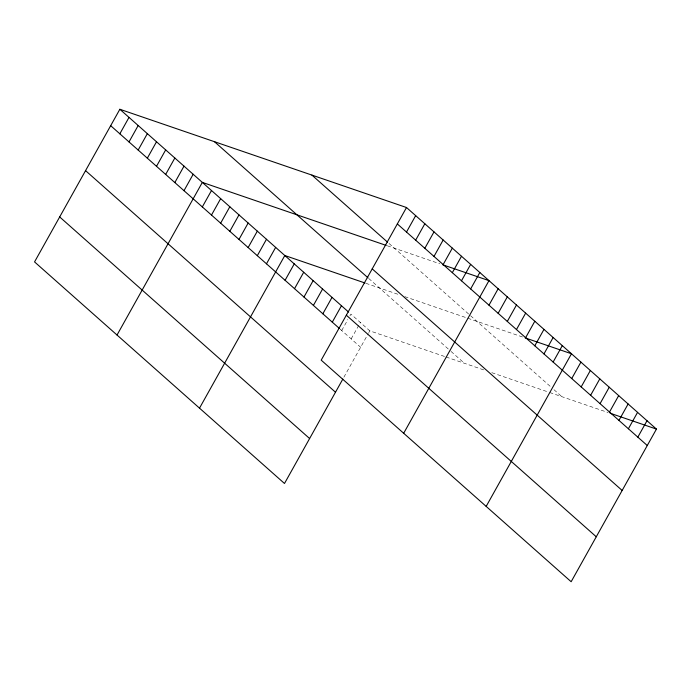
<?xml version="1.0" encoding="UTF-8"?>
<svg xmlns="http://www.w3.org/2000/svg" width="691" height="691" viewBox="0 0 691 691"><rect width="100%" height="100%" fill="white"/><g stroke="black" fill="none" stroke-linecap="round" stroke-linejoin="round"><path stroke-width="0.52" stroke-dasharray="3.46 2.59" d="M341.734 330.523L347.849 319.588M349.888 315.934L350.907 314.111L369.797 330.851L445.082 356.66M351.183 338.892L360.356 322.481M343.876 377.234L368.268 333.589M368.778 332.682L369.797 330.851M387.288 245.78L439.761 263.763M365.893 283.301L399.718 294.893M404.788 296.638L523.208 337.217M446.049 356.988L484.693 370.238M491.802 372.665L548.654 392.151M549.673 392.505L608.184 412.553M389.05 243.474L550.839 386.908M553.983 389.698L561.852 396.677M368.718 278.456L450.23 350.717M451.016 351.417L464.395 363.276M340.162 329.132L360.624 347.271"/><path stroke-width="1.04" d="M406.507 207.516L321.203 360.149L571.146 581.727L656.45 429.094L406.507 207.516L119.854 109.273L34.55 261.906L284.493 483.484L342.822 379.109M119.845 133.804L129.018 117.392M129.01 141.931L138.183 125.52M138.174 150.059L147.347 133.648M147.338 158.179L156.511 141.767M156.503 166.306L165.676 149.895M165.667 174.434L174.84 158.023M174.832 182.554L184.005 166.142M183.996 190.681L193.169 174.27M117.029 335.023L202.333 182.389L386.269 245.435M202.325 206.929L211.498 190.517M211.489 215.056L220.662 198.645M220.654 223.176L229.827 206.764M229.818 231.304L238.991 214.892M238.982 239.431L248.155 223.02M248.147 247.551L257.32 231.14M257.311 255.679L266.484 239.267M266.476 263.807L275.649 247.395M199.509 408.148L284.813 255.515L364.934 282.973M285.081 280.296L294.254 263.884M294.53 288.674L303.703 272.254M303.971 297.044L313.144 280.632M313.412 305.413L322.585 289.002M322.852 313.783L332.025 297.372M332.293 322.153L341.466 305.742M406.498 232.055L415.671 215.635M415.662 240.174L424.835 223.763M424.827 248.302L434 231.891M433.991 256.421L443.164 240.01M443.156 264.549L452.329 248.138M452.32 272.677L461.493 256.266M461.484 280.796L470.657 264.385M470.649 288.924L479.822 272.513M403.682 433.266L488.986 280.632L442.655 264.757M488.978 305.172L498.151 288.76M498.142 313.299L507.315 296.888M507.306 321.427L516.479 305.007M516.471 329.547L525.644 313.135M525.635 337.674L534.808 321.263M534.799 345.794L543.972 329.382M543.964 353.922L553.137 337.51M553.137 362.049L562.301 345.638M486.17 506.391L571.466 353.757L525.134 337.882M571.742 378.538L580.915 362.127M581.183 386.917L590.356 370.497M590.624 395.287L599.797 378.875M600.064 403.656L609.237 387.245M609.505 412.026L618.678 395.615M618.955 420.396L628.119 403.985M628.395 428.765L637.568 412.354M637.836 437.135L647.009 420.724M610.118 413.218L656.45 429.094M397.334 223.927L647.277 445.514M311.909 175.091L387.521 242.126M372.216 268.877L622.15 490.463M214.452 141.69L367.957 277.782M119.854 109.273L348.549 312.021M346.329 315.191L596.273 536.777M110.681 125.684L339.376 328.432M85.554 170.634L335.498 392.22M59.676 216.948L309.611 438.535"/></g></svg>
